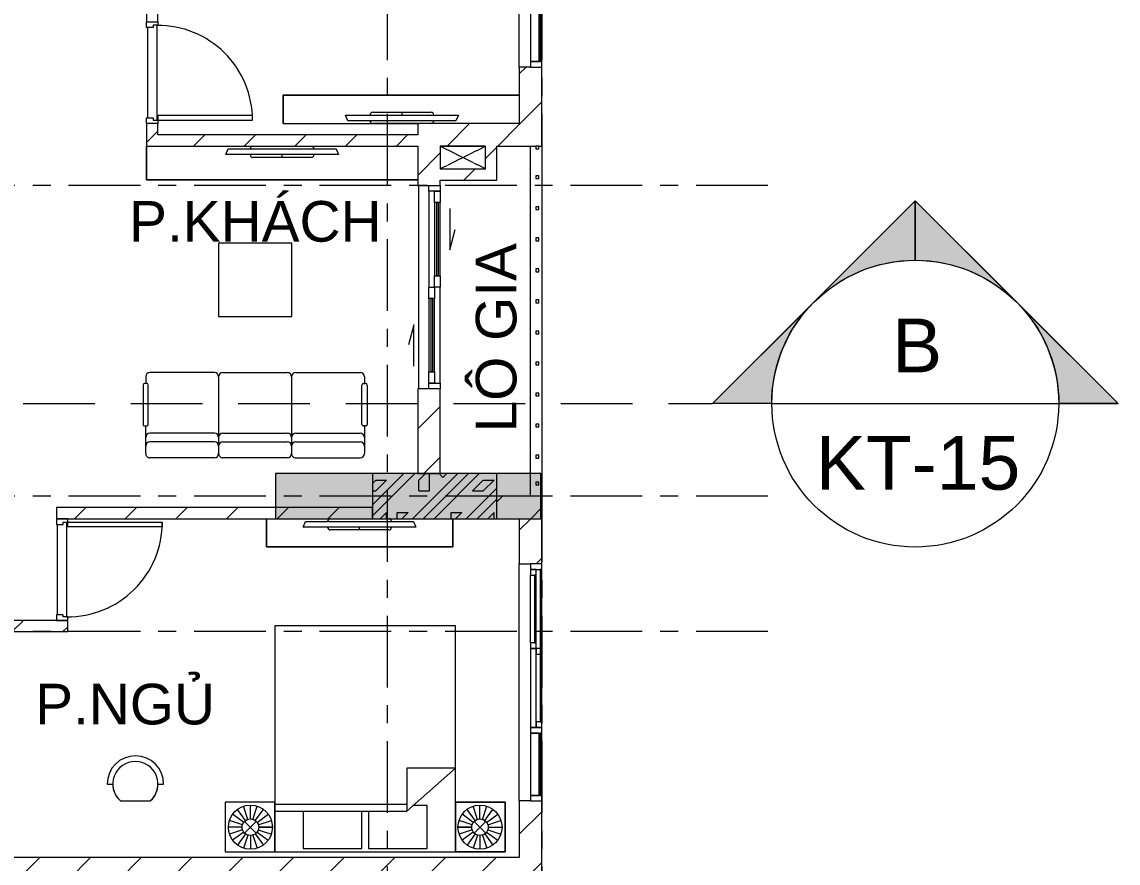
# Model space of a CAD drawing. Header units: millimetres. Extents: x -20144 to 117103, y -11426 to 48263.
# Drawn here: x 107395 to 117103, y 15850 to 23300 of the extents above; entities that cross this region are included whole.
import ezdxf

# ---------------------------------------------------------------- set-up
doc = ezdxf.new("R2010")
doc.units = ezdxf.units.MM
for name, pattern in [('Dash_2_', [6.35, 3.175, -3.175]), ('Grid Line', [22.225, 12.7, -3.175, 3.175, -3.175]), ('HIDDEN2', [4.7625, 3.175, -1.5875])]:
    doc.linetypes.add(name, pattern=pattern)
for name, color, linetype, lineweight in [('A-DETL-GENF', 31, 'Continuous', 5), ('A-DETL-GENF-HDLN', 161, 'Dash_2_', 5), ('CHU', 181, 'Continuous', 5), ('CUA', 31, 'Continuous', 9), ('G-ANNO-SYMB', 111, 'Continuous', 5), ('HATCH-TUONG', 152, 'Continuous', 9), ('KI-HIEU-1', 151, 'Continuous', 9), ('NET CAT', 3, 'Continuous', 5), ('NET THAY 2', 55, 'Continuous', 5), ('NET-CAT', 3, 'Continuous', 9), ('NET-THAY', 2, 'Continuous', 15), ('THIET BI', 44, 'Continuous', 5), ('TRUC', 225, 'Continuous', 5)]:
    doc.layers.add(name, color=color, linetype=linetype, lineweight=lineweight)
doc.styles.add('Arial', font='arial.ttf', dxfattribs={"height": 476.25})
doc.styles.add('Arial_4', font='arial.ttf', dxfattribs={"height": 360})
pattern_1 = [(45, (71000, 0), (-224.5064, 224.5064), [])]

# ---------------------------------------------------------------- blocks, each defined once
blk = doc.blocks.new('ALC1807-ASCENT PLAZA-KET CAU 1_rvt-1-MẶT BẰNG TẦNG 5 ĐẾN TẦNG 22')
at = {"layer": 'NET CAT'}
blk.add_hatch(color=7, dxfattribs=at).paths.add_polyline_path([(40990.5, 18899.9), (40990.5, 19299.9), (38640.5, 19299.9), (38640.5, 18899.9), (40648.2, 18899.9)], flags=0)
at = {"layer": 'NET CAT', "color": 90, "lineweight": 13}
for p, q in [((39900.5, 19299.9), (38640.5, 19299.9)), ((38640.5, 19299.9), (38640.5, 18899.9)), ((40990.5, 19299.9), (40150.5, 19299.9)), ((40990.5, 18899.9), (40990.5, 19299.9)), ((38640.5, 18899.9), (39900.5, 18899.9)), ((40150.5, 18899.9), (40990.5, 18899.9))]:
    blk.add_line(p, q, dxfattribs=at)
blk = doc.blocks.new('CUA PHONG NGU - Type 1-398312-MẶT BẰNG TẦNG 23')
at = {"layer": 'CUA'}
for p, q in [((-317.5, 890.3), (-277.5, 890.3)), ((-317.5, 52.3), (-317.5, 890.3)), ((-277.5, 890.3), (-277.5, 52.3)), ((-277.5, 52.3), (-317.5, 52.3))]:
    blk.add_line(p, q, dxfattribs=at)
at = {"layer": 'CUA', "lineweight": 5}
for p, q in [((-318.5, 52.3), (-348.5, 52.3)), ((-348.5, 52.3), (-348.5, -47.7)), ((-318.5, 11.3), (-318.5, 52.3)), ((-298.5, 11.3), (-318.5, 11.3)), ((-298.5, -47.7), (-298.5, 11.3)), ((521.5, 11.3), (501.5, 11.3)), ((501.5, 11.3), (501.5, -47.7)), ((551.5, 52.3), (521.5, 52.3)), ((521.5, 52.3), (521.5, 11.3)), ((551.5, -47.7), (551.5, 52.3)), ((-348.5, -47.7), (-298.5, -47.7)), ((501.5, -47.7), (551.5, -47.7))]:
    blk.add_line(p, q, dxfattribs=at)
blk.add_arc((-317.5, 52.3), 838, 359.5, 90, dxfattribs=at)
blk = doc.blocks.new('CUA PHONG NGU - Type 1-406635-MẶT BẰNG TẦNG 23')
at = {"layer": 'CUA', "lineweight": 5}
for p, q in [((-348.5, -52.3), (-348.5, 47.7)), ((-348.5, 47.7), (-298.5, 47.7)), ((-298.5, 47.7), (-298.5, -11.3)), ((501.5, 47.7), (551.5, 47.7)), ((501.5, -11.3), (501.5, 47.7)), ((551.5, 47.7), (551.5, -52.3)), ((-318.5, -52.3), (-348.5, -52.3)), ((-318.5, -11.3), (-318.5, -52.3)), ((-298.5, -11.3), (-318.5, -11.3)), ((521.5, -11.3), (501.5, -11.3)), ((521.5, -52.3), (521.5, -11.3)), ((551.5, -52.3), (521.5, -52.3))]:
    blk.add_line(p, q, dxfattribs=at)
at = {"layer": 'CUA'}
for p, q in [((-277.5, -52.3), (-317.5, -52.3)), ((-317.5, -52.3), (-317.5, -890.3)), ((-277.5, -890.3), (-277.5, -52.3)), ((-317.5, -890.3), (-277.5, -890.3))]:
    blk.add_line(p, q, dxfattribs=at)
at = {"layer": 'CUA', "lineweight": 5}
blk.add_arc((-317.5, -52.3), 838, 270, 0.5, dxfattribs=at)
blk = doc.blocks.new('X-GIUONG - X-GIUONG-V64-MẶT BẰNG TẦNG 23')
at = {"layer": 'THIET BI'}
for p, q in [((-800, 0), (-1239, 0)), ((-1239, 0), (-1239, -439)), ((-1239, 0), (-800, 0)), ((-1239, -439), (-1239, 0)), ((-1059.6, -158.2), (-1131.2, -59.5)), ((-1039.2, -147.8), (-1076.9, -31.8)), ((-1016.6, -144.2), (-1016.6, -22.2)), ((-993.9, -147.8), (-956.3, -31.8)), ((-973.5, -158.2), (-901.9, -59.5)), ((-800, -439), (-800, 0)), ((800, 0), (-800, 0)), ((-800, 0), (-800, -2000)), ((800, 0), (-800, 0)), ((-800, 0), (-800, -439)), ((-800, 0), (-800, -2000)), ((-550, -30), (-550, -410)), ((-30, -30), (-550, -30)), ((-30, -360), (-30, -30)), ((30, -30), (30, -360)), ((550, -30), (30, -30)), ((550, -360), (550, -30)), ((1239, 0), (800, 0)), ((800, 0), (800, -439)), ((800, -2000), (800, 0)), ((1239, 0), (800, 0)), ((800, 0), (800, -439)), ((800, -2000), (800, 0)), ((973.5, -158.2), (901.9, -59.5)), ((993.9, -147.8), (956.3, -31.8)), ((1016.6, -144.2), (1016.6, -22.2)), ((1039.2, -147.8), (1076.9, -31.8)), ((1059.6, -158.2), (1131.2, -59.5)), ((1239, -439), (1239, 0)), ((1239, -439), (1239, 0)), ((-1086.1, -194.8), (-1202.1, -157.1)), ((-1075.8, -174.4), (-1174.4, -102.7)), ((-1068.3, -269.1), (-964.8, -165.6)), ((-1068.3, -165.6), (-964.8, -269.1)), ((-957.4, -174.4), (-858.7, -102.7)), ((-947, -194.8), (-831, -157.1)), ((947, -194.8), (831, -157.1)), ((957.4, -174.4), (858.7, -102.7)), ((1068.3, -269.1), (964.8, -165.6)), ((1068.3, -165.6), (964.8, -269.1)), ((1075.8, -174.4), (1174.4, -102.7)), ((1086.1, -194.8), (1202.1, -157.1)), ((-1089.7, -217.4), (-1211.7, -217.4)), ((-1086.1, -240), (-1202.1, -277.7)), ((-1075.8, -260.4), (-1174.4, -332.1)), ((-1059.6, -276.6), (-1131.2, -375.2)), ((-1039.2, -287), (-1076.9, -402.9)), ((-1016.6, -290.5), (-1016.6, -412.5)), ((-993.9, -287), (-956.3, -402.9)), ((-973.5, -276.6), (-901.9, -375.2)), ((-957.4, -260.4), (-858.7, -332.1)), ((-947, -240), (-831, -277.7)), ((-943.4, -217.4), (-821.4, -217.4)), ((-821.4, -217.4), (-943.4, -217.4)), ((943.4, -217.4), (821.4, -217.4)), ((821.4, -217.4), (943.4, -217.4)), ((947, -240), (831, -277.7)), ((957.4, -260.4), (858.7, -332.1)), ((973.5, -276.6), (901.9, -375.2)), ((993.9, -287), (956.3, -402.9)), ((1016.6, -290.5), (1016.6, -412.5)), ((1039.2, -287), (1076.9, -402.9)), ((1059.6, -276.6), (1131.2, -375.2)), ((1075.8, -260.4), (1174.4, -332.1)), ((1086.1, -240), (1202.1, -277.7)), ((1089.7, -217.4), (1211.7, -217.4)), ((-370, -360), (-800, -740)), ((-370, -740), (-370, -360)), ((800, -360), (-370, -360)), ((-1239, -439), (-800, -439)), ((-800, -439), (-1239, -439)), ((-550, -410), (-420, -410)), ((-370, -420), (800, -420)), ((800, -439), (1239, -439)), ((800, -439), (1239, -439)), ((-800, -740), (-370, -740)), ((-800, -2000), (800, -2000)), ((-800, -2000), (800, -2000))]:
    blk.add_line(p, q, dxfattribs=at)
for centre, radius in [((-1016.6, -217.4), 195.1), ((1016.6, -217.4), 195.1), ((-1016.6, -217.4), 73.2), ((1016.6, -217.4), 73.2)]:
    blk.add_circle(centre, radius, dxfattribs=at)
blk = doc.blocks.new('X-PHONG NGU 2 - X-PHONG NGU 2_Recovery_-378306-MẶT BẰNG TẦNG 23')
at = {"layer": 'CUA'}
for p, q in [((-1000, 0), (-1050, 0)), ((-1050, 0), (-1050, -100)), ((-450, 0), (-1000, 0)), ((-1000, 0), (-1000, -75)), ((-1000, -100), (-1000, 0)), ((-450, -75), (-450, 0)), ((-400, 0), (-450, 0)), ((-450, 0), (-450, -100)), ((300, 0), (-400, 0)), ((-400, 0), (-400, -50)), ((-400, -100), (-400, 0)), ((300, -50), (300, 0)), ((350, 0), (300, 0)), ((300, 0), (300, -50)), ((350, -50), (350, 0)), ((350, 0), (950, 0)), ((1000, 0), (950, 0)), ((950, 0), (950, -50)), ((1050, 0), (1000, 0)), ((1000, 0), (1000, -100)), ((1000, -50), (1000, 0)), ((1050, -100), (1050, 0)), ((-1000, -75), (-450, -75)), ((-450, -85), (-1000, -85)), ((-1000, -85), (-1000, -100)), ((-450, -100), (-450, -85)), ((-400, -50), (300, -50)), ((-350, -50), (-400, -50)), ((-400, -50), (-400, -100)), ((-350, -100), (-350, -50)), ((250, -85), (-350, -85)), ((-350, -85), (-350, -100)), ((300, -50), (250, -50)), ((250, -50), (250, -100)), ((1000, -85), (250, -85)), ((250, -85), (250, -100)), ((250, -100), (250, -85)), ((300, -50), (350, -50)), ((300, -100), (300, -50)), ((950, -35), (350, -35)), ((350, -35), (350, -50)), ((350, -50), (950, -50)), ((950, -50), (950, -35)), ((950, -50), (1000, -50)), ((1000, -100), (1000, -85)), ((-1050, -100), (-1000, -100)), ((-1000, -100), (-450, -100)), ((-450, -100), (-400, -100)), ((-400, -100), (-350, -100)), ((-350, -100), (250, -100)), ((250, -100), (1000, -100)), ((250, -100), (300, -100)), ((1000, -100), (1050, -100))]:
    blk.add_line(p, q, dxfattribs=at)
blk = doc.blocks.new('CUA LO GIA _LUA_ - CUA LO GIA 1800-588157-MẶT BẰNG TẦNG 23')
at = {"layer": 'CUA'}
for p, q in [((-697.4, 133.9), (-332.4, 133.9)), ((-332.4, 133.9), (-511.1, 181.8)), ((-900, -100), (-900, 0)), ((-900, 0), (-850, 0)), ((-850, -50), (-850, 0)), ((-850, 0), (-750, 0)), ((-850, 0), (-850, -100)), ((-750, 0), (-750, -50)), ((-100, 0), (-750, 0)), ((-100, -50), (-100, 0)), ((-100, 0), (0, 0)), ((0, 0), (0, -50)), ((850, 0), (0, 0)), ((850, -100), (850, 0)), ((850, 0), (900, 0)), ((900, 0), (900, -100)), ((-750, -50), (-850, -50)), ((-750, -30), (-750, -20)), ((-750, -20), (-100, -20)), ((-100, -30), (-750, -30)), ((-750, -50), (-100, -50)), ((-100, -20), (-100, -30)), ((0, -50), (-100, -50)), ((0, -100), (0, -50)), ((0, -50), (100, -50)), ((100, -50), (100, -100)), ((750, -50), (100, -50)), ((100, -80), (100, -70)), ((100, -70), (750, -70)), ((750, -80), (100, -80)), ((750, -100), (750, -50)), ((750, -50), (850, -50)), ((750, -70), (750, -80)), ((850, -50), (850, -100)), ((-850, -100), (-900, -100)), ((-850, -100), (0, -100)), ((100, -100), (0, -100)), ((100, -100), (750, -100)), ((332.4, -183.9), (511.1, -231.8)), ((697.4, -183.9), (332.4, -183.9)), ((850, -100), (750, -100)), ((900, -100), (850, -100))]:
    blk.add_line(p, q, dxfattribs=at)
blk = doc.blocks.new('X-TV - X-TV-467276-MẶT BẰNG TẦNG 23')
at = {"layer": 'THIET BI'}
for p, q in [((2401, 300), (0, 300)), ((0, 300), (2401, 300)), ((2401, 0.1), (2401, 300)), ((2401, 300), (2401, 0.1)), ((940.5, 100), (1460.5, 100)), ((1200.5, 100), (1200.5, 75)), ((700.5, 75), (1700.5, 75)), ((723, 25), (700.5, 75)), ((1678, 25), (723, 25)), ((1700.5, 75), (1678, 25))]:
    blk.add_line(p, q, dxfattribs=at)
for centre, start_param, end_param in [((940.5, 75), 0, 1.570796), ((1460.5, 75), 4.712389, 6.283185), ((940.5, 25), 1.570796, 3.13369), ((1460.5, 25), 3.149495, 4.712389)]:
    blk.add_ellipse(centre, major_axis=(0, 25), ratio=0.9, start_param=start_param, end_param=end_param, dxfattribs=at)
blk = doc.blocks.new('X-TV - X-TV-467330-MẶT BẰNG TẦNG 23')
at = {"layer": 'THIET BI'}
for p, q in [((1649.9, 250), (0, 250)), ((0, 250), (0, 0.1)), ((0, 250), (1649.9, 250)), ((0, 0.1), (0, 250)), ((1649.9, 0.1), (1649.9, 250)), ((1649.9, 250), (1649.9, 0.1)), ((565, 100), (1085, 100)), ((825, 100), (825, 75)), ((325, 75), (1325, 75)), ((347.5, 25), (325, 75)), ((1302.5, 25), (347.5, 25)), ((1325, 75), (1302.5, 25))]:
    blk.add_line(p, q, dxfattribs=at)
for centre, start_param, end_param in [((565, 75), 0, 1.570796), ((1085, 75), 4.712389, 6.283185), ((565, 25), 1.570796, 3.127869), ((1085, 25), 3.155316, 4.712389)]:
    blk.add_ellipse(centre, major_axis=(0, 25), ratio=0.9, start_param=start_param, end_param=end_param, dxfattribs=at)
blk = doc.blocks.new('X-TV - X-TV-467220-MẶT BẰNG TẦNG 23')
at = {"layer": 'THIET BI'}
for p, q in [((2090, 250), (0, 250)), ((0, 250), (0, 0)), ((0, 250), (2090, 250)), ((0, 0), (0, 250)), ((790, 100), (1310, 100)), ((1050, 100), (1050, 75)), ((550, 75), (1550, 75)), ((572.5, 25), (550, 75)), ((1527.5, 25), (572.5, 25)), ((1550, 75), (1527.5, 25)), ((0, 0), (1190, 0)), ((1190, 0), (790, 0))]:
    blk.add_line(p, q, dxfattribs=at)
for centre, start_param, end_param in [((790, 75), 0, 1.570796), ((1310, 75), 4.712389, 6.283185), ((790, 25), 1.570796, 3.141593), ((1310, 25), 3.141593, 4.712389)]:
    blk.add_ellipse(centre, major_axis=(0, 25), ratio=0.9, start_param=start_param, end_param=end_param, dxfattribs=at)
blk = doc.blocks.new('X-GHE BAR - X-GHE BAR-449055-MẶT BẰNG TẦNG 23')
at = {"layer": 'THIET BI'}
for p, q in [((-250, -250), (-200, -250)), ((-250, -250), (-200, -250)), ((200, -250), (250, -250)), ((200, -250), (250, -250)), ((-132.3, -400), (132.3, -400)), ((-132.3, -400), (132.3, -400))]:
    blk.add_line(p, q, dxfattribs=at)
for radius, start, end in [(250, 0, 180), (250, 0, 180), (200, 311.40962, 228.59038), (200, 180, 228.59038), (200, 311.40962, 0)]:
    blk.add_arc((0, -250), radius, start, end, dxfattribs=at)
blk = doc.blocks.new('Railing - 25mm-666288-MẶT BẰNG TẦNG 23')
at = {"layer": 'NET THAY 2'}
for p, q in [((12.5, 12.5), (-12.5, 12.5)), ((-12.5, 12.5), (-12.5, -12.5)), ((12.5, -12.5), (12.5, 12.5)), ((-12.5, -12.5), (12.5, -12.5))]:
    blk.add_line(p, q, dxfattribs=at)
blk = doc.blocks.new('Railing - Railing-468006-MẶT BẰNG TẦNG 23')
for p in [(40960.5, 22187.5), (40960.5, 21925), (40960.5, 21650), (40960.5, 21375), (40960.5, 21100), (40960.5, 20825), (40960.5, 20550), (40960.5, 20275), (40960.5, 20000), (40960.5, 19725), (40960.5, 19450), (40960.5, 19212.5)]:
    blk.add_blockref('Railing - 25mm-666288-MẶT BẰNG TẦNG 23', p)
blk = doc.blocks.new('X-SOFA - X-SOFA-V73-MẶT BẰNG TẦNG 23')
at = {"layer": 'THIET BI'}
for p, q in [((-658.4, 959.8), (-658.4, 978.7)), ((-644.3, 992.8), (-295.7, 992.8)), ((-281.5, 978.7), (-281.5, 959.8)), ((-753.8, 360.8), (-753.8, 931.5)), ((-716.2, 969.2), (-658.4, 969.2)), ((-295.7, 945.7), (-644.3, 945.7)), ((-281.5, 969.2), (-103.7, 969.2)), ((-216.7, 360.8), (-216.7, 931.5)), ((-141.3, 360.8), (-141.3, 931.5)), ((-103.7, 969.2), (-37.7, 969.2)), ((0, 360.8), (0, 931.5)), ((-1250, 325), (-1900, 325)), ((-1900, 325), (-1900, -325)), ((-1900, 325), (-1900, -325)), ((-1250, 325), (-1900, 325)), ((-1250, -325), (-1250, 325)), ((-1250, -325), (-1250, 325)), ((-716.2, 323.1), (-103.7, 323.1)), ((-103.7, 323.1), (-37.7, 323.1)), ((-753.8, -285.4), (-753.8, 285.4)), ((-216.7, -285.4), (-216.7, 285.4)), ((-141.3, -285.4), (-141.3, 285.4)), ((0, 285.4), (0, -285.4)), ((-1900, -325), (-1250, -325)), ((-1900, -325), (-1250, -325)), ((-753.8, -360.8), (-753.8, -931.5)), ((-716.2, -323.1), (-37.7, -323.1)), ((-216.7, -360.8), (-216.7, -931.5)), ((-141.3, -360.8), (-141.3, -931.5)), ((0, -360.8), (0, -931.5)), ((-716.2, -969.2), (-658.4, -969.2)), ((-658.4, -959.8), (-658.4, -978.7)), ((-295.7, -945.7), (-644.3, -945.7)), ((-281.5, -978.7), (-281.5, -959.8)), ((-103.7, -969.2), (-281.5, -969.2)), ((-37.7, -969.2), (-103.7, -969.2)), ((-644.3, -992.8), (-295.7, -992.8))]:
    blk.add_line(p, q, dxfattribs=at)
for centre, radius, start, end in [((-644.3, 978.7), 14.1, 90, 180), ((-295.7, 978.7), 14.1, 360, 90), ((-716.2, 931.5), 37.7, 90, 180), ((-644.3, 959.8), 14.1, 180, 270), ((-295.7, 959.8), 14.1, 270, 0), ((-179, 931.5), 37.7, 90, 180), ((-103.7, 931.5), 37.7, 90, 180), ((-37.7, 931.5), 37.7, 360, 90), ((-716.2, 360.8), 37.7, 180, 270), ((-716.2, 285.4), 37.7, 90, 180), ((-179, 360.8), 37.7, 180, 270), ((-179, 285.4), 37.7, 90, 180), ((-103.7, 360.8), 37.7, 180, 270), ((-103.7, 285.4), 37.7, 90, 180), ((-37.7, 360.8), 37.7, 270, 0), ((-37.7, 285.4), 37.7, 360, 90), ((-716.2, -285.4), 37.7, 180, 270), ((-179, -285.4), 37.7, 180, 270), ((-103.7, -285.4), 37.7, 180, 270), ((-37.7, -285.4), 37.7, 270, 0), ((-716.2, -360.8), 37.7, 90, 180), ((-179, -360.8), 37.7, 90, 180), ((-103.7, -360.8), 37.7, 90, 180), ((-37.7, -360.8), 37.7, 360, 90), ((-716.2, -931.5), 37.7, 180, 270), ((-644.3, -959.8), 14.1, 90, 180), ((-295.7, -959.8), 14.1, 360, 90), ((-179, -931.5), 37.7, 180, 270), ((-103.7, -931.5), 37.7, 180, 270), ((-37.7, -931.5), 37.7, 270, 0), ((-644.3, -978.7), 14.1, 180, 270), ((-295.7, -978.7), 14.1, 270, 0)]:
    blk.add_arc(centre, radius, start, end, dxfattribs=at)
blk = doc.blocks.new('Family2 - Family1 2-690891-MẶT BẰNG TẦNG 23')
at = {"layer": 'A-DETL-GENF'}
for p, q in [((400, 200), (0, 200)), ((0, 200), (0, 0)), ((400, 0), (400, 200)), ((0, 0), (400, 0))]:
    blk.add_line(p, q, dxfattribs=at)
at = {"layer": 'A-DETL-GENF-HDLN'}
for p, q in [((0, 200), (400, 0.8)), ((0, 0), (400, 199.2))]:
    blk.add_line(p, q, dxfattribs=at)
blk = doc.blocks.new('Section - Section Head - Filled-317961-MẶT BẰNG TẦNG 1')
at = {"layer": 'G-ANNO-SYMB'}
h = blk.add_hatch(color=256, dxfattribs=at)
edge = h.paths.add_edge_path(flags=0)
edge.add_line((-10.84, 4.49), (-6.35, 8.98))
edge.add_line((-6.35, 8.98), (-6.35, 6.35))
edge.add_arc((-6.35, 0), 6.35, 90, 135)
h = blk.add_hatch(color=256, dxfattribs=at)
edge = h.paths.add_edge_path(flags=0)
edge.add_arc((-6.35, 0), 6.35, 45, 90)
edge.add_line((-6.35, 6.35), (-6.35, 8.98))
edge.add_line((-6.35, 8.98), (-1.86, 4.49))
h = blk.add_hatch(color=256, dxfattribs=at)
edge = h.paths.add_edge_path(flags=0)
edge.add_arc((-6.35, 0), 6.358, 137.9216, 180)
edge.add_line((-12.708, 0), (-15.33, 0))
edge.add_line((-15.33, 0), (-11.069, 4.261))
h = blk.add_hatch(color=256, dxfattribs=at)
edge = h.paths.add_edge_path(flags=0)
edge.add_line((-1.631, 4.261), (2.63, 0))
edge.add_line((2.63, 0), (0.008, 0))
edge.add_arc((-6.35, 0), 6.358, 0, 42.0784)
for p, q in [((-6.35, 8.98), (-15.33, 0)), ((-6.35, 8.98), (-10.84, 4.49)), ((-6.35, 8.98), (2.63, 0)), ((-6.35, 6.35), (-6.35, 8.98)), ((-1.86, 4.49), (-6.35, 8.98)), ((-6.35, 8.98), (-6.35, 6.35)), ((-11.069, 4.261), (-15.33, 0)), ((2.63, 0), (-1.631, 4.261)), ((-15.33, 0), (-12.708, 0)), ((0.008, 0), (2.63, 0)), ((-12.7, 0), (-15.33, 0)), ((0, 0), (2.63, 0))]:
    blk.add_line(p, q, dxfattribs=at)
for radius, start, end in [(6.35, 360, 180), (6.35, 90, 135), (6.35, 45, 90), (6.358, 137.9216, 180), (6.358, 0, 42.0784), (6.35, 180, 360)]:
    blk.add_arc((-6.35, 0), radius, start, end, dxfattribs=at)

msp = doc.modelspace()

# ---------------------------------------------------------------- hatches: boundary and pattern name
at = {"layer": 'HATCH-TUONG', "lineweight": 5}
h = msp.add_hatch(dxfattribs=at)
h.set_pattern_fill('FP_4', color=256, style=0, pattern_type=2)
h.set_pattern_definition(pattern_1)
h.paths.add_polyline_path([(108499.5, 22199.9), (108599.5, 22199.9), (108599.5, 22400), (108499.5, 22400)], flags=0)
h.paths.add_polyline_path([(108599.5, 23300), (108599.5, 25599.9), (108499.5, 25599.9), (108499.5, 23300)], flags=0)
h = msp.add_hatch(dxfattribs=at)
h.set_pattern_fill('FP_4', color=256, style=0, pattern_type=2)
h.set_pattern_definition(pattern_1)
h.paths.add_polyline_path([(111948, 22199.9), (111948, 22200), (112000.5, 22199.9), (112000.5, 22900), (111800.5, 22900), (111800.5, 22199.9)], flags=0)
h.paths.add_polyline_path([(111900.5, 25000), (112000.5, 25000), (112000.5, 25499.9), (111800.5, 25499.9), (111800.5, 25000)], flags=0)
h = msp.add_hatch(dxfattribs=at)
h.set_pattern_fill('FP_4', color=256, style=0, pattern_type=2)
h.set_pattern_definition(pattern_1)
h.paths.add_polyline_path([(111800.5, 22199.9), (111800.5, 22399.9), (110900.5, 22399.9), (110900.5, 22199.9), (111600.5, 22199.9)], flags=0)
h = msp.add_hatch(dxfattribs=at)
h.set_pattern_fill('FP_4', color=256, style=0, pattern_type=2)
h.set_pattern_definition(pattern_1)
h.paths.add_polyline_path([(110900.5, 22199.9), (110900.5, 22299.9), (108599.5, 22299.9), (108599.5, 22199.9), (110329.2, 22199.9)], flags=0)
h = msp.add_hatch(dxfattribs=at)
h.set_pattern_fill('FP_4', color=256, style=0, pattern_type=2)
h.set_pattern_definition(pattern_1)
h.paths.add_polyline_path([(111100.5, 19300.1), (111100.5, 20049.9), (110900.5, 20049.9), (110900.5, 19300.1)], flags=0)
h.paths.add_polyline_path([(111100.5, 21849.9), (111100.5, 22199.9), (110900.5, 22199.8), (110900.5, 21849.9)], flags=0)
h = msp.add_hatch(dxfattribs=at)
h.set_pattern_fill('FP_4', color=256, style=0, pattern_type=2)
h.set_pattern_definition(pattern_1)
h.paths.add_polyline_path([(111600.5, 21999.9), (111600.5, 22199.9), (111500.5, 22199.8), (111500.5, 21999.9)], flags=0)
h = msp.add_hatch(dxfattribs=at)
h.set_pattern_fill('FP_4', color=256, style=0, pattern_type=2)
h.set_pattern_definition(pattern_1)
h.paths.add_polyline_path([(111100.5, 21899.9), (111600.5, 21899.9), (111600.5, 21999.9), (111100.5, 21999.8)], flags=0)
h = msp.add_hatch(dxfattribs=at)
h.set_pattern_fill('FP_4', color=256, style=0, pattern_type=2)
h.set_pattern_definition(pattern_1)
h.paths.add_polyline_path([(111800.5, 18899.9), (112000.5, 18899.9), (112000.5, 19099.9), (111599.9, 19099.9), (111599.9, 18899.9)], flags=0)
h = msp.add_hatch(dxfattribs=at)
h.set_pattern_fill('FP_4', color=256, style=0, pattern_type=2)
h.set_pattern_definition(pattern_1)
h.paths.add_polyline_path([(110499.8, 18899.9), (110499.8, 18999.9), (107800.5, 18999.9), (107800.5, 18899.9), (110329.2, 18899.9)], flags=0)
h = msp.add_hatch(dxfattribs=at)
h.set_pattern_fill('FP_4', color=256, style=0, pattern_type=2)
h.set_pattern_definition(pattern_1)
h.paths.add_polyline_path([(112000.5, 15699.9), (112000.5, 16399.9), (111800.5, 16399.9), (111800.5, 15699.9)], flags=0)
h.paths.add_polyline_path([(111900.5, 18499.9), (112000.5, 18499.9), (112000.5, 18899.9), (111800.5, 18899.9), (111800.5, 18499.9)], flags=0)
h = msp.add_hatch(dxfattribs=at)
h.set_pattern_fill('FP_4', color=256, style=0, pattern_type=2)
h.set_pattern_definition(pattern_1)
h.paths.add_polyline_path([(107800.5, 17899.9), (107800.5, 17999.9), (106050.5, 17999.9), (106050.5, 17899.9), (106238.7, 17899.9)], flags=0)
h = msp.add_hatch(dxfattribs=at)
h.set_pattern_fill('FP_4', color=256, style=0, pattern_type=2)
h.set_pattern_definition(pattern_1)
h.paths.add_polyline_path([(110329.2, 15699.9), (111800.5, 15699.9), (111800.5, 15899.9), (102400.5, 15899.9), (102400.5, 15699.9), (107092.4, 15699.9), (107088, 15703), (107088, 15706.8), (107133, 15706.8), (107133, 15703), (107128.7, 15699.9), (107272.4, 15699.9), (107268, 15703), (107268, 15706.8), (107313, 15706.8), (107313, 15703), (107308.7, 15699.9), (108500.5, 15699.9)], flags=0)
at = {"layer": 'NET CAT'}
h = msp.add_hatch(dxfattribs=at)
h.set_pattern_fill('FP_1', color=256, style=0, pattern_type=2)
h.set_pattern_definition([(45, (71095.25, 0), (-476.246, 476.246), []), (45, (71190.5, 0), (-476.246, 476.246), []), (45, (71000, 0), (-476.246, 476.246), []), (45, (71476.25, 0), (-476.246, 476.246), []), (45, (71571.5, 0), (-476.246, 476.246), []), (0, (71381, 95.25), (0, 952.5), [95.25, -857.25]), (0, (71476.25, 190.5), (0, 952.5), [95.25, -857.25]), (45, (71381, 95.25), (0, 952.491), [134.683, -1212.342]), (45, (71476.25, 95.25), (0, 952.491), [134.683, -1212.342]), (0, (71381, 95.25), (0, 952.5), [95.25, -857.25]), (90, (70904.75, 95.25), (-952.5, 6e-14), [95.25, -857.25]), (90, (71000, 95.25), (-952.5, 6e-14), [190.5, -762]), (45, (70904.75, 190.5), (0, 952.491), [134.683, -1212.342]), (90, (71762, 381), (-952.5, 6e-14), [95.25, -857.25]), (0, (71666.75, 381), (0, 952.5), [95.25, -857.25]), (45, (71666.75, 381), (0, 952.491), [134.683, -1212.342]), (0, (71857.25, 95.25), (0, 952.5), [95.25, -857.25]), (0, (71857.25, 571.5), (0, 952.5), [95.25, -857.25]), (90, (72047.75, 666.75), (-952.5, 6e-14), [95.25, -857.25]), (45, (71857.25, 571.5), (0, 952.491), [269.367, -1077.66]), (45, (71952.5, 571.5), (0, 952.491), [134.683, -1212.342]), (45, (72143, 762), (0, 952.491), [134.683, -1212.342]), (0, (72143, 857.25), (0, 952.5), [95.25, -857.25]), (90, (72143, 762), (-952.5, 6e-14), [95.25, -857.25]), (0, (71476.25, 762), (0, 952.5), [95.25, -857.25]), (0, (71666.75, 857.25), (0, 952.5), [95.25, -857.25]), (90, (71571.5, 762), (-952.5, 6e-14), [95.25, -857.25]), (90, (71666.75, 762), (-952.5, 6e-14), [95.25, -857.25]), (45, (71476.25, 762), (0, 952.491), [134.684, -1212.342]), (45, (71666.75, 762), (0, 952.491), [134.684, -1212.342]), (135, (71119, 214.8), (-952.491, 6e-14), [134.683, -1212.342]), (135, (71238.1, 333.4), (-952.491, 6e-14), [134.683, -1212.342]), (135, (71309.56, 404.8), (-952.491, 6e-14), [134.683, -1212.342]), (135, (71333.4, 428.6), (-952.491, 6e-14), [134.683, -1212.342]), (135, (71381, 476.25), (-952.491, 6e-14), [134.684, -1212.342]), (135, (71404.8, 500.06), (-952.491, 6e-14), [134.683, -1212.342]), (135, (71476.25, 571.5), (-952.491, 6e-14), [134.684, -1212.342]), (135, (71523.9, 619.1), (-952.491, 6e-14), [134.684, -1212.342]), (45, (71119, 214.8), (0, 952.491), [95.25, -1251.775]), (45, (71238.1, 333.4), (0, 952.491), [67.361, -1279.665]), (45, (71404.8, 500.06), (0, 952.491), [67.361, -1279.665]), (45, (71309.56, 595.3), (0, 952.491), [67.361, -1279.665]), (45, (71476.25, 571.5), (0, 952.491), [67.361, -1279.665]), (45, (71381, 666.75), (0, 952.491), [67.361, -1279.665]), (0, (71024.2, 309.5), (0, 952.5), [190.043, -762.457]), (0, (71238.1, 523.9), (0, 952.5), [95.25, -857.25])])
h.paths.add_polyline_path([(111600.5, 18899.9), (111600.5, 19299.9), (110500.5, 19299.9), (110500.5, 18899.9)], flags=0)

# ---------------------------------------------------------------- linework, layer by layer
at = {"layer": 'G-ANNO-SYMB'}
msp.add_line((114037.4, 19919), (116577.4, 19919), dxfattribs=at)
at = {"layer": 'KI-HIEU-1', "linetype": 'HIDDEN2', "ltscale": 200}
msp.add_line((53113.8, 19919), (113511.3, 19919), dxfattribs=at)
at = {"layer": 'NET CAT', "lineweight": 13}
for p, q in [((111600.5, 19299.9), (110500.5, 19299.9)), ((110500.5, 19299.9), (110500.5, 18899.9)), ((111600.5, 18899.9), (111600.5, 19299.9)), ((110500.5, 18899.9), (111600.5, 18899.9))]:
    msp.add_line(p, q, dxfattribs=at)
at = {"layer": 'NET-CAT', "lineweight": 15}
for p, q in [((108599.5, 23300), (108599.5, 25499.9)), ((108499.5, 23549.9), (108499.5, 23300)), ((108499.5, 23300), (108599.5, 23300)), ((111800.5, 22900), (111800.5, 22399.9)), ((111900.5, 22900), (111800.5, 22900)), ((112000.5, 22199.9), (112000.5, 22900)), ((108599.5, 22400), (108499.5, 22400)), ((108499.5, 22400), (108499.5, 22199.9)), ((108599.5, 22299.9), (108599.5, 22400)), ((111800.5, 22399.9), (110900.5, 22399.9)), ((110900.5, 22399.9), (110900.5, 22299.9)), ((110900.5, 22299.9), (108599.5, 22299.9)), ((108499.5, 22199.9), (108599.5, 22199.9)), ((108599.5, 22199.9), (110900.5, 22199.9)), ((110900.5, 22199.9), (110900.5, 21849.9)), ((111100.5, 22199.9), (111500.5, 22199.9)), ((111600.5, 22199.9), (111800.5, 22199.9)), ((111600.5, 21999.9), (111600.5, 22199.9)), ((111800.5, 22199.9), (111948, 22199.9)), ((111973, 22199.9), (112000.5, 22199.9)), ((111600.5, 21899.9), (111600.5, 21999.9)), ((110900.5, 21849.9), (111100.5, 21849.9)), ((111100.5, 21849.9), (111100.5, 21899.9)), ((111100.5, 21899.9), (111600.5, 21899.9)), ((110900.5, 20049.9), (110900.5, 19300.1)), ((111100.5, 20049.9), (110900.5, 20049.9)), ((111100.5, 19300.1), (111100.5, 20049.9)), ((110900.5, 19300.1), (111100.5, 19300.1)), ((112000.5, 19099.9), (111599.9, 19099.9)), ((111599.9, 19099.9), (111599.9, 18899.9)), ((112000.5, 18899.9), (112000.5, 19099.9)), ((107800.5, 18999.9), (107700.5, 18999.9)), ((107700.5, 18999.9), (107700.5, 18899.9)), ((110499.8, 18999.9), (107800.5, 18999.9)), ((110499.8, 18899.9), (110499.8, 18999.9)), ((107700.5, 18899.9), (107800.5, 18899.9)), ((107800.5, 18899.9), (110499.8, 18899.9)), ((111599.9, 18899.9), (111800.5, 18899.9)), ((111800.5, 18899.9), (111800.5, 18499.9)), ((112000.5, 18499.9), (112000.5, 18899.9)), ((111800.5, 18499.9), (111900.5, 18499.9)), ((107800.5, 17999.9), (106050.5, 17999.9)), ((107800.5, 17899.9), (107800.5, 17999.9)), ((106050.5, 17899.9), (107800.5, 17899.9)), ((111800.5, 16399.9), (111800.5, 15899.9)), ((111900.5, 16399.9), (111800.5, 16399.9)), ((112000.5, 15699.9), (112000.5, 16399.9)), ((111800.5, 15899.9), (106050.5, 15899.9))]:
    msp.add_line(p, q, dxfattribs=at)
at = {"layer": 'NET-THAY', "lineweight": 9}
for p, q in [((111800.5, 22900), (111800.5, 25000)), ((108509.5, 22450), (108509.5, 23250)), ((108589.5, 23270), (108589.5, 22430)), ((111900.5, 19099.9), (111900.5, 22199.9)), ((112000.5, 22199.9), (112000.5, 19099.9)), ((110910.5, 20049.9), (110910.5, 21849.9)), ((107710.5, 18049.9), (107710.5, 18849.9)), ((107790.5, 18869.9), (107790.5, 18029.9)), ((111800.5, 16399.9), (111800.5, 18499.9))]:
    msp.add_line(p, q, dxfattribs=at)
at = {"layer": 'TRUC', "linetype": 'Grid Line', "ltscale": 50}
for p, q in [((110630.5, 43599.9), (110630.5, -7167.6)), ((112000.5, 43599.9), (112000.5, -4500.1)), ((114000.5, 21849.9), (58907.6, 21849.9)), ((114000.5, 19099.9), (58907.6, 19099.9)), ((114000.5, 17899.9), (56593, 17899.9))]:
    msp.add_line(p, q, dxfattribs=at)

# ---------------------------------------------------------------- block references
at = {"lineweight": 5}
for name, p in [('ALC1807-ASCENT PLAZA-KET CAU 1_rvt-1-MẶT BẰNG TẦNG 5 ĐẾN TẦNG 22', (71000, -0.1)), ('Family2 - Family1 2-690891-MẶT BẰNG TẦNG 23', (111100.5, 21999.8))]:
    msp.add_blockref(name, p, dxfattribs=at)
at = {"lineweight": 9}
for name, p, rotation in [('X-PHONG NGU 2 - X-PHONG NGU 2_Recovery_-378306-MẶT BẰNG TẦNG 23', (111900.5, 23950), 90), ('CUA PHONG NGU - Type 1-406635-MẶT BẰNG TẦNG 23', (108547.3, 22748.6), 90), ('X-TV - X-TV-467276-MẶT BẰNG TẦNG 23', (110900.5, 22200), 180), ('CUA LO GIA _LUA_ - CUA LO GIA 1800-588157-MẶT BẰNG TẦNG 23', (111000.5, 20949.9), 90), ('X-SOFA - X-SOFA-V73-MẶT BẰNG TẦNG 23', (109460.5, 19439.9), 270), ('CUA PHONG NGU - Type 1-398312-MẶT BẰNG TẦNG 23', (107748.3, 18551.4), 270), ('X-TV - X-TV-467330-MẶT BẰNG TẦNG 23', (111210.4, 18900.1), 180), ('X-PHONG NGU 2 - X-PHONG NGU 2_Recovery_-378306-MẶT BẰNG TẦNG 23', (111900.5, 17449.9), 90), ('X-GIUONG - X-GIUONG-V64-MẶT BẰNG TẦNG 23', (110435.5, 15950.1), 180)]:
    msp.add_blockref(name, p, dxfattribs=dict(at, rotation=rotation))
for name, p in [('X-TV - X-TV-467220-MẶT BẰNG TẦNG 23', (109710.5, 22399.9)), ('Railing - Railing-468006-MẶT BẰNG TẦNG 23', (71000, 0)), ('X-GHE BAR - X-GHE BAR-449055-MẶT BẰNG TẦNG 23', (108400.3, 16800.1))]:
    msp.add_blockref(name, p, dxfattribs=at)
at = {"layer": 'G-ANNO-SYMB', "extrusion": (0, 0, -1), "xscale": 199.9999999999999, "yscale": 199.9999999999999, "zscale": 199.9999999999999}
msp.add_blockref('Section - Section Head - Filled-317961-MẶT BẰNG TẦNG 1', (-114037.4, 19919), dxfattribs=at)

# ---------------------------------------------------------------- texts
at = {"layer": 'CHU', "color": 7, "char_height": 360, "attachment_point": 3, "line_spacing_factor": 0.936439, "style": 'Arial_4'}
for s, insert, width in [('\\pt2540,5080,7620,10160,12700,15240,17780,20320,22860,25400,27940,30480,33020,35560,38100,40640,43180,45720,48260,50800,53340,55880,58420,60960,63500,66040,68580,71120,73660,76200,78740,81280;P.KHÁCH', (110580.2, 21713.6), 2217.96), ('\\pt2540,5080,7620,10160,12700,15240,17780,20320,22860,25400,27940,30480,33020,35560,38100,40640,43180,45720,48260,50800,53340,55880,58420,60960,63500,66040,68580,71120,73660,76200,78740,81280;P.NGỦ', (109105.3, 17437.9), 1577.62)]:
    msp.add_mtext(s, dxfattribs=dict(at, insert=insert, width=width))
at = {"layer": 'CHU', "color": 7, "insert": (111415.1, 21341.1), "char_height": 360, "width": 2041.144, "attachment_point": 3, "rotation": 90, "line_spacing_factor": 0.936439, "style": 'Arial_4'}
msp.add_mtext('\\pt2540,5080,7620,10160,12700,15240,17780,20320,22860,25400,27940,30480,33020,35560,38100,40640,43180,45720,48260,50800,53340,55880,58420,60960,63500,66040,68580,71120,73660,76200,78740,81280;LÔ GIA', dxfattribs=at)
at = {"layer": 'G-ANNO-SYMB', "attachment_point": 2, "line_spacing_factor": 0.941778, "style": 'Arial'}
for s, insert, char_height, width in [('B', (115323.6, 20672.3), 476.2, 443.133), ('KT-15', (115331.7, 19633.2), 476.25, 2240.682)]:
    msp.add_mtext(s, dxfattribs=dict(at, insert=insert, char_height=char_height, width=width))

doc.saveas('drawing.dxf')
